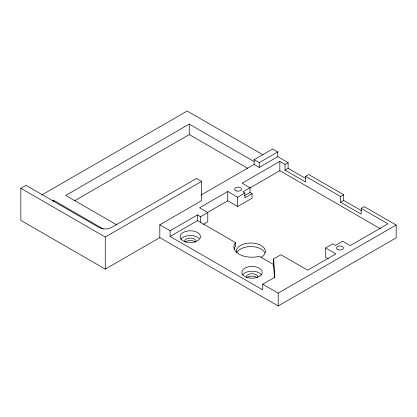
<?xml version="1.0" encoding="UTF-8"?>
<svg xmlns="http://www.w3.org/2000/svg" width="417" height="417" viewBox="0 0 417 417"><rect width="100%" height="100%" fill="white"/><g stroke="black" fill="none" stroke-linecap="round" stroke-linejoin="round"><path stroke-width="0.63" d="M159.81 237.622L105.256 269.116L20.85 220.385L20.85 188.296L25.995 185.32L99.079 227.515A8.736 5.04 0 0 0 111.433 227.515L196.501 178.455L201.604 181.4L201.604 200.655L159.81 224.784L159.81 237.622L278.186 305.963L396.15 237.857L396.15 225.024L364.286 206.623L361.2 208.406L361.2 214.114L340.611 202.229L340.611 196.522L305.614 176.318L305.614 182.02L285.025 170.136L285.025 164.428L279.833 161.431L242.157 183.183L250.028 187.728L250.028 192.482L244.487 195.682M41.778 194.989L187.191 111.037L263.08 154.848M52.276 200.817L53.376 200.181L103.28 228.99M253.927 161.452L189.25 124.11L65.73 195.427L116.739 224.878M74.752 200.676L189.25 134.571L247.74 168.338M20.85 188.296L105.256 237.028L201.604 181.4M254.146 164.428L254.146 159.675L272.676 148.978L277.774 151.924L277.774 156.677L259.249 167.373L254.146 164.428L200.978 195.125M254.146 159.675L259.249 162.62L277.774 151.924M207.442 212.498L227.75 200.775L237.674 206.504L252.087 198.184L252.087 193.67L244.883 197.83L244.883 193.076L237.674 197.236L227.75 191.502L199.545 207.786L207.781 212.54L207.781 221.813L203.345 224.372M159.81 224.784L170.105 230.726L197.486 214.917L200.572 216.699L207.781 212.54M285.025 164.428L288.116 162.646L288.116 168.353L305.922 178.632M250.028 187.728L242.824 191.888L244.883 193.076M250.033 187.911L279.833 170.704L380.596 228.881M170.105 230.726L170.105 236.434L197.486 220.624L235.574 242.611A17.853 10.31 0 0 0 239.176 254.203A17.853 10.31 0 0 0 259.249 256.283L273.656 264.602L274.402 277.941M285.025 170.136L288.116 168.353M305.614 176.318L308.7 174.535L343.702 194.739L343.702 200.447L361.503 210.726M340.611 196.522L343.702 194.739M340.611 202.229L343.702 200.447M273.656 266.385L273.656 258.894L280.865 254.735L307.626 270.185L335.831 253.906L325.583 247.99L325.583 257.258L328.278 258.816M170.105 236.434L262.746 289.919L262.746 284.212L274.688 277.321L273.656 258.894M325.583 247.99L332.787 243.825L335.466 245.373L342.67 241.214L350.244 245.582L387.914 223.83L361.2 208.406M262.746 284.212L278.186 293.125L396.15 225.024M277.774 156.677L288.116 162.646M250.028 192.482L252.087 193.67M279.833 161.431L279.833 170.704M278.186 293.125L278.186 305.963M259.249 162.62L259.249 167.373M237.674 197.236L237.674 206.504M235.574 242.611L235.574 246.176A17.853 10.31 0 0 0 234.088 249.178M227.75 191.502L227.75 200.775M200.572 216.699L200.572 222.407M197.486 214.917L197.486 220.624M189.25 124.11L189.25 134.571M105.256 237.028L105.256 269.116M53.376 200.181L53.376 201.411M185.237 242.121A5.822 3.362 0 0 1 195.323 242.121M184.46 241.422A5.822 3.362 0 0 1 190.282 238.06A5.822 3.362 0 0 1 196.105 241.422M236.371 252.504A14.559 8.403 0 0 1 255.485 243.45A14.559 8.403 0 0 1 261.099 257.352M180.702 239.41A10.19 5.885 0 0 1 189.391 235.563A10.19 5.885 0 0 1 199.107 238.482M242.465 275.069A10.19 5.885 0 0 1 252.04 271.196A10.19 5.885 0 0 1 261.615 275.069M236.747 252.796A14.559 8.403 0 0 1 250.805 246.567A14.559 8.403 0 0 1 264.868 252.796M246.218 277.081A5.822 3.362 0 0 1 252.04 273.719A5.822 3.362 0 0 1 257.862 277.081M247 277.779A5.822 3.362 0 0 1 257.086 277.779M337.525 249.413A3.492 2.017 0 0 0 343.368 248.511A3.492 2.017 0 0 0 339.089 246.04A3.492 2.017 0 0 0 337.525 249.413M185.184 241.766A10.19 5.885 0 0 0 200.473 236.668A10.19 5.885 0 0 0 185.184 231.576A10.19 5.885 0 0 0 185.184 241.766M246.947 277.42A10.19 5.885 0 0 0 262.23 272.327A10.19 5.885 0 0 0 246.947 267.229A10.19 5.885 0 0 0 246.947 277.42M236.34 190.897A3.492 2.017 0 0 0 241.584 189.151A3.492 2.017 0 0 0 236.34 187.405A3.492 2.017 0 0 0 236.34 190.897"/></g></svg>
